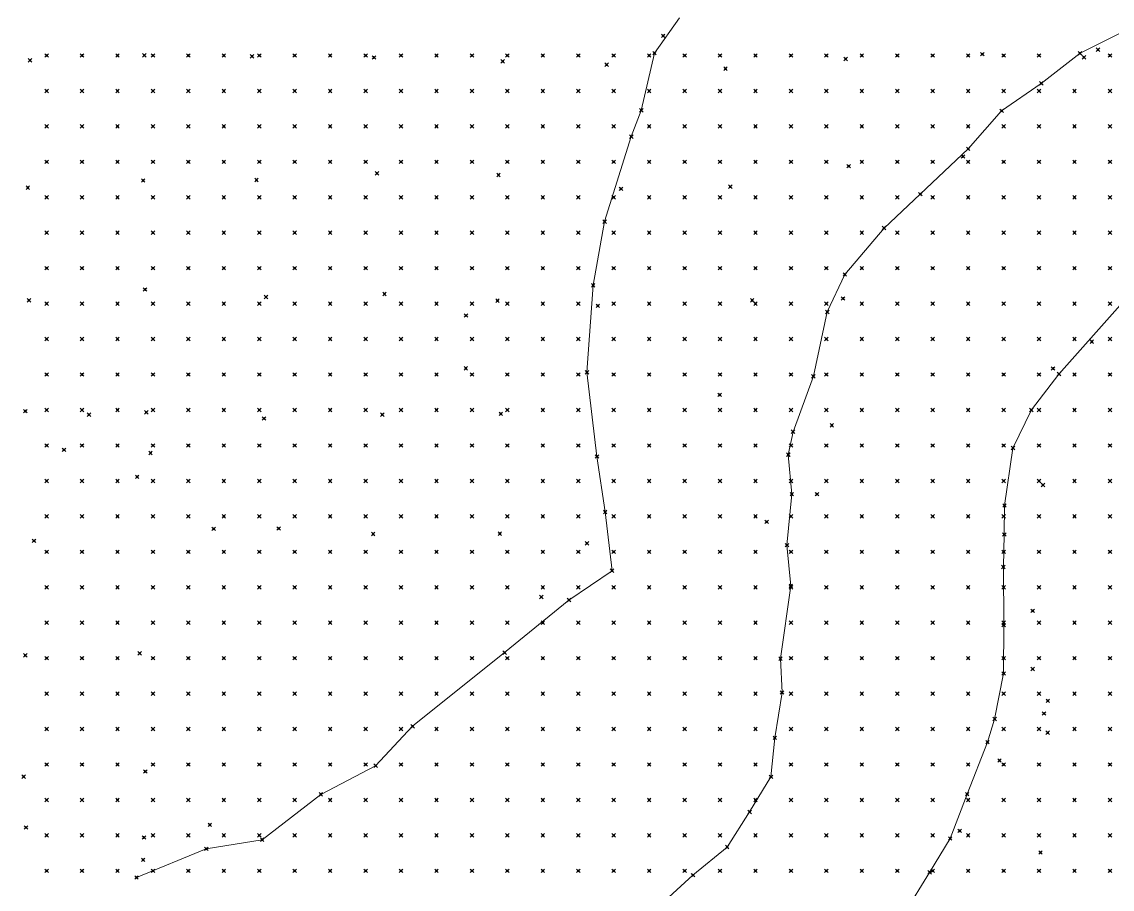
# Model space of a CAD drawing. Header units: metres. Extents: x 441556 to 446409, y 432338 to 461058.
# Drawn here: x 445272.2 to 445364.5, y 439510.3 to 439583.7 of the extents above; entities that cross this region are included whole.
import ezdxf

# ---------------------------------------------------------------- set-up
doc = ezdxf.new("R2010")
doc.units = ezdxf.units.M
doc.header["$MEASUREMENT"] = 0
doc.header["$PDMODE"] = 35
doc.header["$PDSIZE"] = 0.15
for name, color, linetype, lineweight in [('DTM-BRE-RevN_GRP_TALUZ JOS', 2, 'Continuous', 0), ('DTM-BRE-RevN_GRP_TALUZ SUS', 2, 'Continuous', 0), ('DTM-NOK-RevN_LIDAR_co_lidar', 91, 'Continuous', 0), ('DTM-NOK-RevN_RTK', 32, 'Continuous', 0)]:
    doc.layers.add(name, color=color, linetype=linetype, lineweight=lineweight)

msp = doc.modelspace()

# ---------------------------------------------------------------- linework, layer by layer
at = {"layer": 'DTM-BRE-RevN_GRP_TALUZ JOS'}
for p, q in [((445361.728, 439581.055, 352.612), (445367.049, 439583.71, 353.466)), ((445358.447, 439578.503, 352.195), (445361.728, 439581.055, 352.612)), ((445355.095, 439576.181, 351.423), (445358.447, 439578.503, 352.195)), ((445352.269, 439572.963, 350.753), (445355.095, 439576.181, 351.423)), ((445348.209, 439569.134, 349.568), (445352.269, 439572.963, 350.753)), ((445345.145, 439566.269, 348.349), (445348.209, 439569.134, 349.568)), ((445341.825, 439562.333, 347.979), (445345.145, 439566.269, 348.349)), ((445340.339, 439559.172, 347.262), (445341.825, 439562.333, 347.979)), ((445339.169, 439553.729, 347.02), (445340.339, 439559.172, 347.262)), ((445337.445, 439549.033, 345.81), (445339.169, 439553.729, 347.02)), ((445337.038, 439547.092, 345.691), (445337.445, 439549.033, 345.81)), ((445337.339, 439543.754, 345.324), (445337.038, 439547.092, 345.691)), ((445336.932, 439539.438, 343.775), (445337.339, 439543.754, 345.324)), ((445337.256, 439535.99, 343.036), (445336.932, 439539.438, 343.775)), ((445336.38, 439529.842, 340.985), (445337.256, 439535.99, 343.036)), ((445336.514, 439526.976, 340.78), (445336.38, 439529.842, 340.985)), ((445335.9, 439523.143, 340.014), (445336.514, 439526.976, 340.78)), ((445335.579, 439519.837, 339.568), (445335.9, 439523.143, 340.014)), ((445333.771, 439516.868, 339.047), (445335.579, 439519.837, 339.568)), ((445331.871, 439513.899, 338.529), (445333.771, 439516.868, 339.047)), ((445328.979, 439511.516, 337.327), (445331.871, 439513.899, 338.529)), ((445326.591, 439509.344, 336.796), (445328.979, 439511.516, 337.327))]:
    msp.add_line(p, q, dxfattribs=at)
at = {"layer": 'DTM-BRE-RevN_GRP_TALUZ SUS'}
for p, q in [((445325.727, 439581.065, 364.087), (445327.835, 439584.06, 364.818)), ((445324.603, 439576.22, 363.19), (445325.727, 439581.065, 364.087)), ((445323.757, 439574.002, 362.688), (445324.603, 439576.22, 363.19)), ((445321.5, 439566.809, 361.466), (445323.757, 439574.002, 362.688)), ((445320.537, 439561.423, 360.411), (445321.5, 439566.809, 361.466)), ((445359.942, 439553.914, 358.639), (445367.452, 439562.384, 360.25)), ((445320.007, 439554.062, 359.155), (445320.537, 439561.423, 360.411)), ((445320.852, 439546.935, 357.975), (445320.007, 439554.062, 359.155)), ((445357.613, 439550.874, 358.026), (445359.942, 439553.914, 358.639)), ((445356.056, 439547.656, 357.233), (445357.613, 439550.874, 358.026)), ((445355.342, 439542.792, 356.91), (445356.056, 439547.656, 357.233)), ((445321.546, 439542.244, 356.897), (445320.852, 439546.935, 357.975)), ((445322.134, 439537.273, 355.337), (445321.546, 439542.244, 356.897)), ((445355.321, 439540.337, 356.772), (445355.342, 439542.792, 356.91)), ((445355.247, 439537.598, 356.586), (445355.321, 439540.337, 356.772)), ((445355.276, 439532.668, 356.123), (445355.247, 439537.598, 356.586)), ((445318.482, 439534.795, 356.075), (445322.134, 439537.273, 355.337)), ((445313.038, 439530.35, 355.688), (445318.482, 439534.795, 356.075)), ((445355.266, 439528.584, 355.549), (445355.276, 439532.668, 356.123)), ((445305.254, 439524.116, 354.069), (445313.038, 439530.35, 355.688)), ((445354.506, 439524.73, 353.958), (445355.266, 439528.584, 355.549)), ((445353.896, 439522.768, 353.714), (445354.506, 439524.73, 353.958)), ((445302.128, 439520.783, 352.919), (445305.254, 439524.116, 354.069)), ((445352.183, 439518.373, 353.511), (445353.896, 439522.768, 353.714)), ((445297.492, 439518.352, 352.569), (445302.128, 439520.783, 352.919)), ((445292.525, 439514.516, 351.699), (445297.492, 439518.352, 352.569)), ((445350.746, 439514.621, 352.821), (445352.183, 439518.373, 353.511)), ((445287.792, 439513.748, 351.518), (445292.525, 439514.516, 351.699)), ((445348.998, 439511.755, 352.076), (445350.746, 439514.621, 352.821)), ((445281.893, 439511.322, 350.021), (445287.792, 439513.748, 351.518)), ((445346.828, 439508.235, 351.086), (445348.998, 439511.755, 352.076))]:
    msp.add_line(p, q, dxfattribs=at)
at = {"layer": 'DTM-NOK-RevN_LIDAR_co_lidar'}
for p in [(445326.453, 439582.527, 364.417), (445274.283, 439580.867, 360.765), (445277.283, 439580.867, 360.779), (445280.282, 439580.867, 360.839), (445283.281, 439580.867, 360.938), (445286.281, 439580.867, 361.173), (445289.28, 439580.867, 361.388), (445292.279, 439580.867, 361.613), (445295.279, 439580.867, 361.839), (445298.278, 439580.867, 362.04), (445301.277, 439580.867, 362.249), (445304.277, 439580.867, 362.46), (445307.276, 439580.867, 362.691), (445310.275, 439580.867, 362.956), (445313.275, 439580.867, 363.198), (445316.274, 439580.867, 363.398), (445319.273, 439580.867, 363.639), (445322.273, 439580.867, 363.918), (445325.272, 439580.867, 363.977), (445328.271, 439580.867, 363.424), (445331.271, 439580.867, 362.242), (445334.27, 439580.867, 360.819), (445337.27, 439580.867, 359.542), (445340.269, 439580.867, 358.089), (445343.268, 439580.867, 357.395), (445346.268, 439580.867, 356.856), (445349.267, 439580.867, 356.178), (445352.266, 439580.867, 355.222), (445355.266, 439580.867, 354.527), (445358.265, 439580.867, 353.978), (445363.253, 439581.349, 352.937), (445364.264, 439580.867, 353.328), (445274.283, 439577.868, 359.953), (445277.283, 439577.868, 360.496), (445280.282, 439577.868, 360.546), (445283.281, 439577.868, 360.568), (445286.281, 439577.868, 360.646), (445289.28, 439577.868, 360.904), (445292.279, 439577.868, 361.142), (445295.279, 439577.868, 361.4), (445298.278, 439577.868, 361.643), (445301.277, 439577.868, 361.834), (445304.277, 439577.868, 362.019), (445307.276, 439577.868, 362.211), (445310.275, 439577.868, 362.404), (445313.275, 439577.868, 362.568), (445316.274, 439577.868, 362.74), (445319.273, 439577.868, 363.04), (445322.273, 439577.868, 363.316), (445325.272, 439577.868, 363.327), (445328.271, 439577.868, 362.537), (445331.271, 439577.868, 360.843), (445334.27, 439577.868, 359.058), (445337.27, 439577.868, 357.729), (445340.269, 439577.868, 356.518), (445343.268, 439577.868, 355.622), (445346.268, 439577.868, 354.973), (445349.267, 439577.868, 354.178), (445352.266, 439577.868, 353.263), (445355.266, 439577.868, 352.381), (445358.265, 439577.868, 352.175), (445361.264, 439577.868, 352.815), (445364.264, 439577.868, 353.979), (445274.283, 439574.868, 358.713), (445277.283, 439574.868, 359.18), (445280.282, 439574.868, 359.8), (445283.281, 439574.868, 360.283), (445286.281, 439574.868, 360.414), (445289.28, 439574.868, 360.456), (445292.279, 439574.868, 360.651), (445295.279, 439574.868, 360.929), (445298.278, 439574.868, 361.178), (445301.277, 439574.868, 361.429), (445304.277, 439574.868, 361.666), (445307.276, 439574.868, 361.81), (445310.275, 439574.868, 361.921), (445313.275, 439574.868, 362.056), (445316.274, 439574.868, 362.216), (445319.273, 439574.868, 362.532), (445322.273, 439574.868, 362.808), (445325.272, 439574.868, 362.449), (445328.271, 439574.868, 361.285), (445331.271, 439574.868, 359.524), (445334.27, 439574.868, 357.887), (445337.27, 439574.868, 356.068), (445340.269, 439574.868, 354.986), (445343.268, 439574.868, 353.707), (445346.268, 439574.868, 353.004), (445349.267, 439574.868, 352.02), (445352.266, 439574.868, 351.438), (445355.266, 439574.868, 351.456), (445358.265, 439574.868, 352.278), (445361.264, 439574.868, 353.618), (445364.264, 439574.868, 355.072), (445274.283, 439571.869, 358.143), (445277.283, 439571.869, 358.286), (445280.282, 439571.869, 358.689), (445283.281, 439571.869, 359.321), (445286.281, 439571.869, 360.01), (445289.28, 439571.869, 360.288), (445292.279, 439571.869, 360.34), (445295.279, 439571.869, 360.471), (445298.278, 439571.869, 360.75), (445301.277, 439571.869, 360.993), (445304.277, 439571.869, 361.19), (445307.276, 439571.869, 361.389), (445310.275, 439571.869, 361.551), (445313.275, 439571.869, 361.671), (445316.274, 439571.869, 361.845), (445319.273, 439571.869, 362.159), (445322.273, 439571.869, 362.215), (445325.272, 439571.869, 361.429), (445328.271, 439571.869, 360.094), (445331.271, 439571.869, 358.308), (445334.27, 439571.869, 356.38), (445337.27, 439571.869, 354.643), (445340.269, 439571.869, 353.398), (445343.268, 439571.869, 352.175), (445346.268, 439571.869, 350.886), (445349.267, 439571.869, 350.468), (445352.266, 439571.869, 350.834), (445355.266, 439571.869, 351.904), (445358.265, 439571.869, 353.326), (445361.264, 439571.869, 354.673), (445364.264, 439571.869, 355.894), (445274.283, 439568.87, 357.91), (445277.283, 439568.87, 357.895), (445280.282, 439568.87, 357.999), (445283.281, 439568.87, 358.293), (445286.281, 439568.87, 358.791), (445289.28, 439568.87, 359.486), (445292.279, 439568.87, 360.066), (445295.279, 439568.87, 360.265), (445298.278, 439568.87, 360.37), (445301.277, 439568.87, 360.505), (445304.277, 439568.87, 360.7), (445307.276, 439568.87, 360.896), (445310.275, 439568.87, 361.066), (445313.275, 439568.87, 361.275), (445316.274, 439568.87, 361.516), (445319.273, 439568.87, 361.733), (445322.273, 439568.87, 361.494), (445325.272, 439568.87, 360.216), (445328.271, 439568.87, 358.511), (445331.271, 439568.87, 356.848), (445334.27, 439568.87, 355.091), (445337.27, 439568.87, 353.555), (445340.269, 439568.87, 351.544), (445343.268, 439568.87, 350.443), (445346.268, 439568.87, 349.585), (445349.267, 439568.87, 350.024), (445352.266, 439568.87, 351.193), (445355.266, 439568.87, 352.714), (445358.265, 439568.87, 354.169), (445361.264, 439568.87, 355.647), (445364.264, 439568.87, 357.024), (445274.283, 439565.87, 357.569), (445277.283, 439565.87, 357.572), (445280.282, 439565.87, 357.682), (445283.281, 439565.87, 357.873), (445286.281, 439565.87, 358.086), (445289.28, 439565.87, 358.423), (445292.279, 439565.87, 358.97), (445295.279, 439565.87, 359.602), (445298.278, 439565.87, 360.066), (445301.277, 439565.87, 360.263), (445304.277, 439565.87, 360.346), (445307.276, 439565.87, 360.442), (445310.275, 439565.87, 360.621), (445313.275, 439565.87, 360.857), (445316.274, 439565.87, 361.083), (445319.273, 439565.87, 361.207), (445322.273, 439565.87, 360.589), (445325.272, 439565.87, 358.951), (445328.271, 439565.87, 357.164), (445331.271, 439565.87, 355.366), (445334.27, 439565.87, 353.81), (445337.27, 439565.87, 352.198), (445340.269, 439565.87, 349.654), (445343.268, 439565.87, 349.035), (445346.268, 439565.87, 349.212), (445349.267, 439565.87, 350.447), (445352.266, 439565.87, 351.859), (445355.266, 439565.87, 353.484), (445358.265, 439565.87, 355.094), (445361.264, 439565.87, 356.63), (445364.264, 439565.87, 358.083), (445274.283, 439562.871, 357.242), (445277.283, 439562.871, 357.311), (445280.282, 439562.871, 357.445), (445283.281, 439562.871, 357.618), (445286.281, 439562.871, 357.809), (445289.28, 439562.871, 357.986), (445292.279, 439562.871, 358.194), (445295.279, 439562.871, 358.553), (445298.278, 439562.871, 359.131), (445301.277, 439562.871, 359.725), (445304.277, 439562.871, 360.068), (445307.276, 439562.871, 360.18), (445310.275, 439562.871, 360.273), (445313.275, 439562.871, 360.438), (445316.274, 439562.871, 360.635), (445319.273, 439562.871, 360.63), (445322.273, 439562.871, 359.799), (445325.272, 439562.871, 358.011), (445328.271, 439562.871, 356.313), (445331.271, 439562.871, 354.354), (445334.27, 439562.871, 352.54), (445337.27, 439562.871, 350.753), (445340.269, 439562.871, 348.507), (445343.268, 439562.871, 348.303), (445346.268, 439562.871, 349.608), (445349.267, 439562.871, 351.126), (445352.266, 439562.871, 352.634), (445355.266, 439562.871, 354.197), (445358.265, 439562.871, 355.963), (445361.264, 439562.871, 357.464), (445364.264, 439562.871, 358.925), (445274.283, 439559.872, 356.976), (445277.283, 439559.872, 357.055), (445280.282, 439559.872, 357.14), (445283.281, 439559.872, 357.24), (445286.281, 439559.872, 357.453), (445289.28, 439559.872, 357.721), (445292.279, 439559.872, 357.911), (445295.279, 439559.872, 358.061), (445298.278, 439559.872, 358.305), (445301.277, 439559.872, 358.711), (445304.277, 439559.872, 359.176), (445307.276, 439559.872, 359.63), (445310.275, 439559.872, 359.946), (445313.275, 439559.872, 360.057), (445316.274, 439559.872, 360.154), (445319.273, 439559.872, 360.13), (445322.273, 439559.872, 359.296), (445325.272, 439559.872, 357.337), (445328.271, 439559.872, 355.326), (445331.271, 439559.872, 353.258), (445334.27, 439559.872, 351.063), (445337.27, 439559.872, 349.361), (445340.269, 439559.872, 347.691), (445343.268, 439559.872, 348.312), (445346.268, 439559.872, 349.731), (445349.267, 439559.872, 351.374), (445352.266, 439559.872, 353.107), (445355.266, 439559.872, 354.899), (445358.265, 439559.872, 356.862), (445361.264, 439559.872, 358.141), (445364.264, 439559.872, 359.228), (445274.283, 439556.872, 356.801), (445277.283, 439556.872, 356.819), (445280.282, 439556.872, 356.832), (445283.281, 439556.872, 356.886), (445286.281, 439556.872, 357.029), (445289.28, 439556.872, 357.34), (445292.279, 439556.872, 357.593), (445295.279, 439556.872, 357.806), (445298.278, 439556.872, 357.935), (445301.277, 439556.872, 358.023), (445304.277, 439556.872, 358.202), (445307.276, 439556.872, 358.616), (445310.275, 439556.872, 359.116), (445313.275, 439556.872, 359.487), (445316.274, 439556.872, 359.735), (445319.273, 439556.872, 359.612), (445322.273, 439556.872, 358.651), (445325.272, 439556.872, 356.659), (445328.271, 439556.872, 354.347), (445331.271, 439556.872, 352.041), (445334.27, 439556.872, 349.601), (445337.27, 439556.872, 348.11), (445340.269, 439556.872, 347.371), (445343.268, 439556.872, 348.225), (445346.268, 439556.872, 349.698), (445349.267, 439556.872, 351.396), (445352.266, 439556.872, 353.441), (445355.266, 439556.872, 355.491), (445358.265, 439556.872, 357.459), (445361.264, 439556.872, 358.606), (445362.725, 439556.652, 359.109), (445364.264, 439556.872, 359.219), (445274.283, 439553.873, 356.552), (445277.283, 439553.873, 356.64), (445280.282, 439553.873, 356.664), (445283.281, 439553.873, 356.697), (445286.281, 439553.873, 356.779), (445289.28, 439553.873, 356.974), (445292.279, 439553.873, 357.197), (445295.279, 439553.873, 357.456), (445298.278, 439553.873, 357.646), (445301.277, 439553.873, 357.666), (445304.277, 439553.873, 357.685), (445307.276, 439553.873, 357.884), (445310.275, 439553.873, 358.213), (445313.275, 439553.873, 358.624), (445316.274, 439553.873, 359.064), (445319.273, 439553.873, 359.085), (445322.273, 439553.873, 358.072), (445325.272, 439553.873, 355.995), (445328.271, 439553.873, 353.74), (445331.271, 439553.873, 351.441), (445334.27, 439553.873, 348.504), (445337.27, 439553.873, 347.019), (445340.269, 439553.873, 347.026), (445343.268, 439553.873, 347.88), (445346.268, 439553.873, 349.72), (445349.267, 439553.873, 351.658), (445352.266, 439553.873, 353.847), (445355.266, 439553.873, 356.082), (445358.265, 439553.873, 357.825), (445361.264, 439553.873, 358.66), (445364.264, 439553.873, 359.005), (445274.283, 439550.874, 355.459), (445277.283, 439550.874, 355.997), (445280.282, 439550.874, 356.383), (445283.281, 439550.874, 356.576), (445286.281, 439550.874, 356.661), (445289.28, 439550.874, 356.754), (445292.279, 439550.874, 356.883), (445295.279, 439550.874, 357.061), (445298.278, 439550.874, 357.243), (445301.277, 439550.874, 357.336), (445304.277, 439550.874, 357.384), (445307.276, 439550.874, 357.497), (445310.275, 439550.874, 357.673), (445313.275, 439550.874, 357.945), (445316.274, 439550.874, 358.382), (445319.273, 439550.874, 358.543), (445322.273, 439550.874, 357.527), (445325.272, 439550.874, 355.37), (445328.271, 439550.874, 353.194), (445331.271, 439550.874, 350.94), (445334.27, 439550.874, 347.573), (445337.27, 439550.874, 346.181), (445340.269, 439550.874, 346.229), (445343.268, 439550.874, 347.555), (445346.268, 439550.874, 349.756), (445349.267, 439550.874, 351.918), (445352.266, 439550.874, 354.301), (445355.266, 439550.874, 356.537), (445358.265, 439550.874, 357.891), (445361.264, 439550.874, 358.416), (445364.264, 439550.874, 358.663), (445274.283, 439547.874, 354.237), (445277.283, 439547.874, 354.821), (445280.282, 439547.874, 355.4), (445283.281, 439547.874, 356.193), (445286.281, 439547.874, 356.557), (445289.28, 439547.874, 356.664), (445292.279, 439547.874, 356.73), (445295.279, 439547.874, 356.823), (445298.278, 439547.874, 356.935), (445301.277, 439547.874, 357.035), (445304.277, 439547.874, 357.126), (445307.276, 439547.874, 357.242), (445310.275, 439547.874, 357.354), (445313.275, 439547.874, 357.469), (445316.274, 439547.874, 357.759), (445319.273, 439547.874, 358.001), (445322.273, 439547.874, 357.191), (445325.272, 439547.874, 355.017), (445328.271, 439547.874, 352.718), (445331.271, 439547.874, 350.172), (445334.27, 439547.874, 346.872), (445337.27, 439547.874, 345.763), (445340.269, 439547.874, 346.052), (445343.268, 439547.874, 347.564), (445346.268, 439547.874, 349.836), (445349.267, 439547.874, 352.187), (445352.266, 439547.874, 354.66), (445355.266, 439547.874, 356.692), (445358.265, 439547.874, 357.716), (445361.264, 439547.874, 358.059), (445364.264, 439547.874, 358.258), (445337.039, 439547.092, 345.692), (445274.283, 439544.875, 353.555), (445277.283, 439544.875, 353.972), (445280.282, 439544.875, 354.408), (445283.281, 439544.875, 355.185), (445286.281, 439544.875, 355.836), (445289.28, 439544.875, 356.355), (445292.279, 439544.875, 356.657), (445295.279, 439544.875, 356.762), (445298.278, 439544.875, 356.807), (445301.277, 439544.875, 356.856), (445304.277, 439544.875, 356.919), (445307.276, 439544.875, 357.009), (445310.275, 439544.875, 357.082), (445313.275, 439544.875, 357.105), (445316.274, 439544.875, 357.22), (445319.273, 439544.875, 357.375), (445322.273, 439544.875, 356.725), (445325.272, 439544.875, 354.694), (445328.271, 439544.875, 352.381), (445331.271, 439544.875, 349.612), (445334.27, 439544.875, 346.174), (445337.27, 439544.875, 345.404), (445340.269, 439544.875, 345.882), (445343.268, 439544.875, 347.417), (445346.268, 439544.875, 349.789), (445349.267, 439544.875, 352.282), (445352.266, 439544.875, 354.798), (445355.266, 439544.875, 356.659), (445358.265, 439544.875, 357.482), (445361.264, 439544.875, 357.72), (445364.264, 439544.875, 357.891), (445274.283, 439541.876, 353.098), (445277.283, 439541.876, 353.566), (445280.282, 439541.876, 353.916), (445283.281, 439541.876, 354.279), (445286.281, 439541.876, 354.804), (445289.28, 439541.876, 355.43), (445292.279, 439541.876, 356.103), (445295.279, 439541.876, 356.565), (445298.278, 439541.876, 356.746), (445301.277, 439541.876, 356.78), (445304.277, 439541.876, 356.78), (445307.276, 439541.876, 356.794), (445310.275, 439541.876, 356.821), (445313.275, 439541.876, 356.839), (445316.274, 439541.876, 356.876), (445319.273, 439541.876, 356.825), (445322.273, 439541.876, 356.09), (445325.272, 439541.876, 354.268), (445328.271, 439541.876, 351.962), (445331.271, 439541.876, 349.174), (445334.27, 439541.876, 345.642), (445337.27, 439541.876, 344.662), (445340.269, 439541.876, 345.243), (445343.268, 439541.876, 347.137), (445346.268, 439541.876, 349.608), (445349.267, 439541.876, 352.094), (445352.266, 439541.876, 354.612), (445355.266, 439541.876, 356.507), (445358.265, 439541.876, 357.236), (445361.264, 439541.876, 357.423), (445364.264, 439541.876, 357.582), (445274.283, 439538.876, 352.623), (445277.283, 439538.876, 353.095), (445280.282, 439538.876, 353.556), (445283.281, 439538.876, 353.903), (445286.281, 439538.876, 354.208), (445289.28, 439538.876, 354.51), (445292.279, 439538.876, 355.071), (445295.279, 439538.876, 355.745), (445298.278, 439538.876, 356.299), (445301.277, 439538.876, 356.607), (445304.277, 439538.876, 356.672), (445307.276, 439538.876, 356.623), (445310.275, 439538.876, 356.599), (445313.275, 439538.876, 356.633), (445316.274, 439538.876, 356.669), (445319.273, 439538.876, 356.464), (445322.273, 439538.876, 355.492), (445325.272, 439538.876, 353.578), (445328.271, 439538.876, 351.195), (445331.271, 439538.876, 348.376), (445334.27, 439538.876, 345.211), (445337.27, 439538.876, 343.727), (445340.269, 439538.876, 344.662), (445343.268, 439538.876, 346.918), (445346.268, 439538.876, 349.245), (445349.267, 439538.876, 351.83), (445352.266, 439538.876, 354.311), (445355.266, 439538.876, 356.258), (445358.265, 439538.876, 356.949), (445361.264, 439538.876, 357.133), (445364.264, 439538.876, 357.311), (445274.283, 439535.877, 352.234), (445277.283, 439535.877, 352.609), (445280.282, 439535.877, 353.127), (445283.281, 439535.877, 353.548), (445286.281, 439535.877, 353.872), (445289.28, 439535.877, 354.121), (445292.279, 439535.877, 354.325), (445295.279, 439535.877, 354.67), (445298.278, 439535.877, 355.261), (445301.277, 439535.877, 355.883), (445304.277, 439535.877, 356.275), (445307.276, 439535.877, 356.408), (445310.275, 439535.877, 356.437), (445313.275, 439535.877, 356.465), (445316.274, 439535.877, 356.387), (445319.273, 439535.877, 355.917), (445322.273, 439535.877, 354.662), (445325.272, 439535.877, 352.569), (445328.271, 439535.877, 350.169), (445331.271, 439535.877, 347.393), (445334.27, 439535.877, 344.556), (445337.27, 439535.877, 342.916), (445340.269, 439535.877, 344.079), (445343.268, 439535.877, 346.788), (445346.268, 439535.877, 348.969), (445349.267, 439535.877, 351.578), (445352.266, 439535.877, 354.04), (445355.266, 439535.877, 355.977), (445358.265, 439535.877, 356.662), (445361.264, 439535.877, 356.868), (445364.264, 439535.877, 357.102), (445316.149, 439535.051, 356.416), (445274.283, 439532.878, 351.927), (445277.283, 439532.878, 352.28), (445280.282, 439532.878, 352.687), (445283.281, 439532.878, 353.116), (445286.281, 439532.878, 353.478), (445289.28, 439532.878, 353.755), (445292.279, 439532.878, 353.964), (445295.279, 439532.878, 354.116), (445298.278, 439532.878, 354.341), (445301.277, 439532.878, 354.799), (445304.277, 439532.878, 355.388), (445307.276, 439532.878, 355.885), (445310.275, 439532.878, 356.153), (445313.275, 439532.878, 356.144), (445316.274, 439532.878, 355.764), (445319.273, 439532.878, 354.906), (445322.273, 439532.878, 353.575), (445325.272, 439532.878, 351.582), (445328.271, 439532.878, 349.237), (445331.271, 439532.878, 346.592), (445334.27, 439532.878, 343.618), (445337.27, 439532.878, 342.113), (445340.269, 439532.878, 343.656), (445343.268, 439532.878, 346.826), (445346.268, 439532.878, 349.179), (445349.267, 439532.878, 351.401), (445352.266, 439532.878, 353.728), (445355.266, 439532.878, 355.67), (445358.265, 439532.878, 356.415), (445361.264, 439532.878, 356.661), (445364.264, 439532.878, 356.936), (445274.283, 439529.878, 351.622), (445277.283, 439529.878, 351.997), (445280.282, 439529.878, 352.37), (445283.281, 439529.878, 352.675), (445286.281, 439529.878, 353.022), (445289.28, 439529.878, 353.339), (445292.279, 439529.878, 353.555), (445295.279, 439529.878, 353.754), (445298.278, 439529.878, 354.009), (445301.277, 439529.878, 354.306), (445304.277, 439529.878, 354.619), (445307.276, 439529.878, 355.087), (445310.275, 439529.878, 355.444), (445313.275, 439529.878, 355.161), (445316.274, 439529.878, 354.341), (445319.273, 439529.878, 353.391), (445322.273, 439529.878, 352.232), (445325.272, 439529.878, 350.4), (445328.271, 439529.878, 348.338), (445331.271, 439529.878, 345.881), (445334.27, 439529.878, 342.424), (445337.27, 439529.878, 341.4), (445340.269, 439529.878, 343.693), (445343.268, 439529.878, 346.633), (445346.268, 439529.878, 349.38), (445349.267, 439529.878, 351.427), (445352.266, 439529.878, 353.632), (445355.266, 439529.878, 355.354), (445358.265, 439529.878, 356.159), (445361.264, 439529.878, 356.489), (445364.264, 439529.878, 356.766), (445357.725, 439528.959, 356.205), (445274.283, 439526.879, 351.391), (445277.283, 439526.879, 351.696), (445280.282, 439526.879, 352.066), (445283.281, 439526.879, 352.382), (445286.281, 439526.879, 352.624), (445289.28, 439526.879, 352.839), (445292.279, 439526.879, 353.105), (445295.279, 439526.879, 353.441), (445298.278, 439526.879, 353.806), (445301.277, 439526.879, 354.144), (445304.277, 439526.879, 354.381), (445307.276, 439526.879, 354.413), (445310.275, 439526.879, 354.102), (445313.275, 439526.879, 353.159), (445316.274, 439526.879, 351.937), (445319.273, 439526.879, 351.218), (445322.273, 439526.879, 350.268), (445325.272, 439526.879, 348.924), (445328.271, 439526.879, 347.108), (445331.271, 439526.879, 344.849), (445334.27, 439526.879, 341.956), (445337.27, 439526.879, 341.168), (445340.269, 439526.879, 343.803), (445343.268, 439526.879, 346.709), (445346.268, 439526.879, 349.607), (445349.267, 439526.879, 351.596), (445352.266, 439526.879, 353.549), (445355.266, 439526.879, 354.869), (445358.265, 439526.879, 355.735), (445361.264, 439526.879, 356.251), (445364.264, 439526.879, 356.566), (445274.283, 439523.88, 351.27), (445277.283, 439523.88, 351.471), (445280.282, 439523.88, 351.786), (445283.281, 439523.88, 352.073), (445286.281, 439523.88, 352.341), (445289.28, 439523.88, 352.532), (445292.279, 439523.88, 352.786), (445295.279, 439523.88, 353.152), (445298.278, 439523.88, 353.546), (445301.277, 439523.88, 353.772), (445304.277, 439523.88, 353.707), (445307.276, 439523.88, 353.027), (445310.275, 439523.88, 351.926), (445313.275, 439523.88, 350.793), (445316.274, 439523.88, 349.663), (445319.273, 439523.88, 348.94), (445322.273, 439523.88, 348.313), (445325.272, 439523.88, 347.137), (445328.271, 439523.88, 345.533), (445331.271, 439523.88, 343.187), (445334.27, 439523.88, 340.972), (445337.27, 439523.88, 341.101), (445340.269, 439523.88, 343.872), (445343.268, 439523.88, 346.771), (445346.268, 439523.88, 349.686), (445349.267, 439523.88, 351.723), (445352.266, 439523.88, 353.146), (445355.266, 439523.88, 354.091), (445358.265, 439523.88, 354.916), (445361.264, 439523.88, 355.708), (445364.264, 439523.88, 356.269), (445274.283, 439520.88, 351.225), (445277.283, 439520.88, 351.426), (445280.282, 439520.88, 351.632), (445283.281, 439520.88, 351.834), (445286.281, 439520.88, 352.092), (445289.28, 439520.88, 352.336), (445292.279, 439520.88, 352.635), (445295.279, 439520.88, 352.907), (445298.278, 439520.88, 353.045), (445301.277, 439520.88, 352.762), (445304.277, 439520.88, 351.901), (445307.276, 439520.88, 350.55), (445310.275, 439520.88, 349.26), (445313.275, 439520.88, 348.333), (445316.274, 439520.88, 347.385), (445319.273, 439520.88, 346.517), (445322.273, 439520.88, 346.016), (445325.272, 439520.88, 345.243), (445328.271, 439520.88, 343.652), (445331.271, 439520.88, 341.581), (445334.27, 439520.88, 340.063), (445337.27, 439520.88, 341.253), (445340.269, 439520.88, 344.145), (445343.268, 439520.88, 346.631), (445346.268, 439520.88, 349.627), (445349.267, 439520.88, 351.767), (445352.266, 439520.88, 353.127), (445355.266, 439520.88, 353.499), (445358.265, 439520.88, 353.865), (445361.264, 439520.88, 354.714), (445364.264, 439520.88, 355.711), (445274.283, 439517.881, 350.929), (445277.283, 439517.881, 351.389), (445280.282, 439517.881, 351.584), (445283.281, 439517.881, 351.778), (445286.281, 439517.881, 351.985), (445289.28, 439517.881, 352.2), (445292.279, 439517.881, 352.417), (445295.279, 439517.881, 352.436), (445298.278, 439517.881, 351.947), (445301.277, 439517.881, 350.714), (445304.277, 439517.881, 349.235), (445307.276, 439517.881, 347.793), (445310.275, 439517.881, 346.627), (445313.275, 439517.881, 345.701), (445316.274, 439517.881, 344.556), (445319.273, 439517.881, 343.78), (445322.273, 439517.881, 343.583), (445325.272, 439517.881, 342.98), (445328.271, 439517.881, 341.783), (445331.271, 439517.881, 340.322), (445334.27, 439517.881, 339.587), (445337.27, 439517.881, 341.314), (445340.269, 439517.881, 344.435), (445343.268, 439517.881, 346.892), (445346.268, 439517.881, 349.635), (445349.267, 439517.881, 351.671), (445352.266, 439517.881, 353.009), (445355.266, 439517.881, 353.272), (445358.265, 439517.881, 353.401), (445361.264, 439517.881, 353.843), (445364.264, 439517.881, 354.694), (445288.098, 439515.774, 352.106), (445274.283, 439514.882, 349.573), (445277.283, 439514.882, 350.821), (445280.282, 439514.882, 351.381), (445283.281, 439514.882, 351.664), (445286.281, 439514.882, 351.767), (445289.28, 439514.882, 351.755), (445292.279, 439514.882, 351.744), (445295.279, 439514.882, 351.054), (445298.278, 439514.882, 349.803), (445301.277, 439514.882, 348.223), (445304.277, 439514.882, 346.773), (445307.276, 439514.882, 345.554), (445310.275, 439514.882, 344.518), (445313.275, 439514.882, 343.52), (445316.274, 439514.882, 342.32), (445319.273, 439514.882, 341.456), (445322.273, 439514.882, 341.049), (445325.272, 439514.882, 340.534), (445328.271, 439514.882, 339.671), (445331.271, 439514.882, 338.985), (445334.27, 439514.882, 339.369), (445337.27, 439514.882, 341.889), (445340.269, 439514.882, 344.798), (445343.268, 439514.882, 347.025), (445346.268, 439514.882, 349.814), (445349.267, 439514.882, 351.756), (445352.266, 439514.882, 352.639), (445355.266, 439514.882, 352.967), (445358.265, 439514.882, 353.187), (445361.264, 439514.882, 353.489), (445364.264, 439514.882, 354.051), (445274.283, 439511.882, 346.832), (445277.283, 439511.882, 348.911), (445280.282, 439511.882, 350.102), (445283.281, 439511.882, 350.395), (445286.281, 439511.882, 350.166), (445289.28, 439511.882, 349.89), (445292.279, 439511.882, 349.506), (445295.279, 439511.882, 348.771), (445298.278, 439511.882, 347.75), (445301.277, 439511.882, 346.354), (445304.277, 439511.882, 344.91), (445307.276, 439511.882, 343.755), (445310.275, 439511.882, 342.683), (445313.275, 439511.882, 341.457), (445316.274, 439511.882, 340.321), (445319.273, 439511.882, 339.668), (445322.273, 439511.882, 339.246), (445325.272, 439511.882, 338.488), (445328.271, 439511.882, 337.764), (445331.271, 439511.882, 338.503), (445334.27, 439511.882, 340.182), (445337.27, 439511.882, 343.149), (445340.269, 439511.882, 345.541), (445343.268, 439511.882, 347.983), (445346.268, 439511.882, 350.131), (445349.267, 439511.882, 351.726), (445352.266, 439511.882, 352.252), (445355.266, 439511.882, 352.57), (445358.265, 439511.882, 352.876), (445361.264, 439511.882, 353.292), (445364.264, 439511.882, 353.821)]:
    msp.add_point(p, dxfattribs=at)
at = {"layer": 'DTM-NOK-RevN_RTK'}
for p in [(445282.558, 439580.879, 360.944), (445291.669, 439580.799, 361.577), (445301.986, 439580.693, 362.366), (445325.727, 439581.065, 364.087), (445353.459, 439580.973, 355.003), (445361.728, 439581.055, 352.612), (445362.062, 439580.707, 352.844), (445272.881, 439580.456, 360.94), (445312.884, 439580.365, 363.272), (445321.672, 439580.084, 363.887), (445331.729, 439579.747, 361.299), (445341.892, 439580.576, 357.384), (445358.447, 439578.503, 352.195), (445324.603, 439576.22, 363.19), (445355.095, 439576.181, 351.423), (445323.757, 439574.002, 362.688), (445351.826, 439572.32, 350.879), (445352.269, 439572.963, 350.753), (445342.148, 439571.503, 352.504), (445302.241, 439570.886, 361.003), (445312.519, 439570.758, 361.569), (445272.694, 439569.688, 358.077), (445282.453, 439570.287, 358.54), (445292.05, 439570.326, 360.323), (445322.885, 439569.588, 361.849), (445332.136, 439569.758, 356.335), (445348.209, 439569.134, 349.568), (445321.5, 439566.809, 361.466), (445345.145, 439566.269, 348.349), (445341.825, 439562.333, 347.979), (445320.537, 439561.423, 360.411), (445282.612, 439561.07, 357.451), (445292.85, 439560.435, 358.097), (445302.874, 439560.692, 359.444), (445341.674, 439560.309, 347.878), (445272.787, 439560.153, 357.08), (445312.436, 439560.124, 360.095), (445320.929, 439559.69, 360.163), (445333.987, 439560.146, 351.166), (445309.767, 439558.863, 360.018), (445340.339, 439559.172, 347.262), (445309.758, 439554.405, 358.179), (445320.007, 439554.062, 359.155), (445359.444, 439554.386, 358.755), (445359.942, 439553.914, 358.639), (445339.169, 439553.729, 347.02), (445331.235, 439552.153, 351.635), (445272.488, 439550.777, 354.814), (445277.864, 439550.477, 356.546), (445282.717, 439550.676, 356.697), (445302.687, 439550.484, 357.406), (445312.72, 439550.55, 357.927), (445357.613, 439550.874, 358.026), (445292.686, 439550.151, 356.888), (445340.725, 439549.582, 345.773), (445337.445, 439549.033, 345.81), (445275.753, 439547.499, 354.188), (445356.056, 439547.656, 357.233), (445283.081, 439547.236, 356.593), (445320.852, 439546.935, 357.975), (445337.038, 439547.092, 345.691), (445281.944, 439545.218, 354.705), (445337.339, 439543.754, 345.324), (445339.471, 439543.752, 345.189), (445358.592, 439544.528, 357.849), (445355.342, 439542.792, 356.91), (445321.546, 439542.244, 356.897), (445335.208, 439541.414, 344.637), (445288.414, 439540.821, 354.749), (445293.916, 439540.845, 356.775), (445301.918, 439540.377, 356.872), (445312.636, 439540.413, 356.858), (445355.321, 439540.337, 356.772), (445273.225, 439539.8, 352.829), (445320.003, 439539.592, 356.944), (445336.932, 439539.438, 343.775), (445322.134, 439537.273, 355.337), (445355.247, 439537.598, 356.586), (445337.256, 439535.99, 343.036), (445318.482, 439534.795, 356.075), (445357.722, 439533.88, 356.731), (445355.276, 439532.668, 356.123), (445272.481, 439530.11, 351.54), (445282.16, 439530.287, 352.691), (445313.038, 439530.35, 355.688), (445336.38, 439529.842, 340.985), (445355.266, 439528.584, 355.549), (445336.514, 439526.976, 340.78), (445359.002, 439526.273, 356.22), (445354.506, 439524.73, 353.958), (445358.687, 439525.201, 355.631), (445305.254, 439524.116, 354.069), (445358.995, 439523.57, 355.172), (445335.9, 439523.143, 340.014), (445353.896, 439522.768, 353.714), (445302.128, 439520.783, 352.919), (445354.918, 439521.219, 353.703), (445272.337, 439519.86, 351.079), (445282.637, 439520.294, 351.874), (445335.579, 439519.837, 339.568), (445297.492, 439518.352, 352.569), (445352.183, 439518.373, 353.511), (445333.771, 439516.868, 339.047), (445272.534, 439515.557, 349.682), (445351.544, 439515.273, 352.971), (445282.524, 439514.709, 351.843), (445292.525, 439514.516, 351.699), (445350.746, 439514.621, 352.821), (445287.792, 439513.748, 351.518), (445331.871, 439513.899, 338.529), (445358.388, 439513.439, 353.282), (445282.451, 439512.82, 351.044), (445328.979, 439511.516, 337.327), (445348.998, 439511.755, 352.076), (445281.893, 439511.322, 350.021)]:
    msp.add_point(p, dxfattribs=at)

doc.saveas('drawing.dxf')
